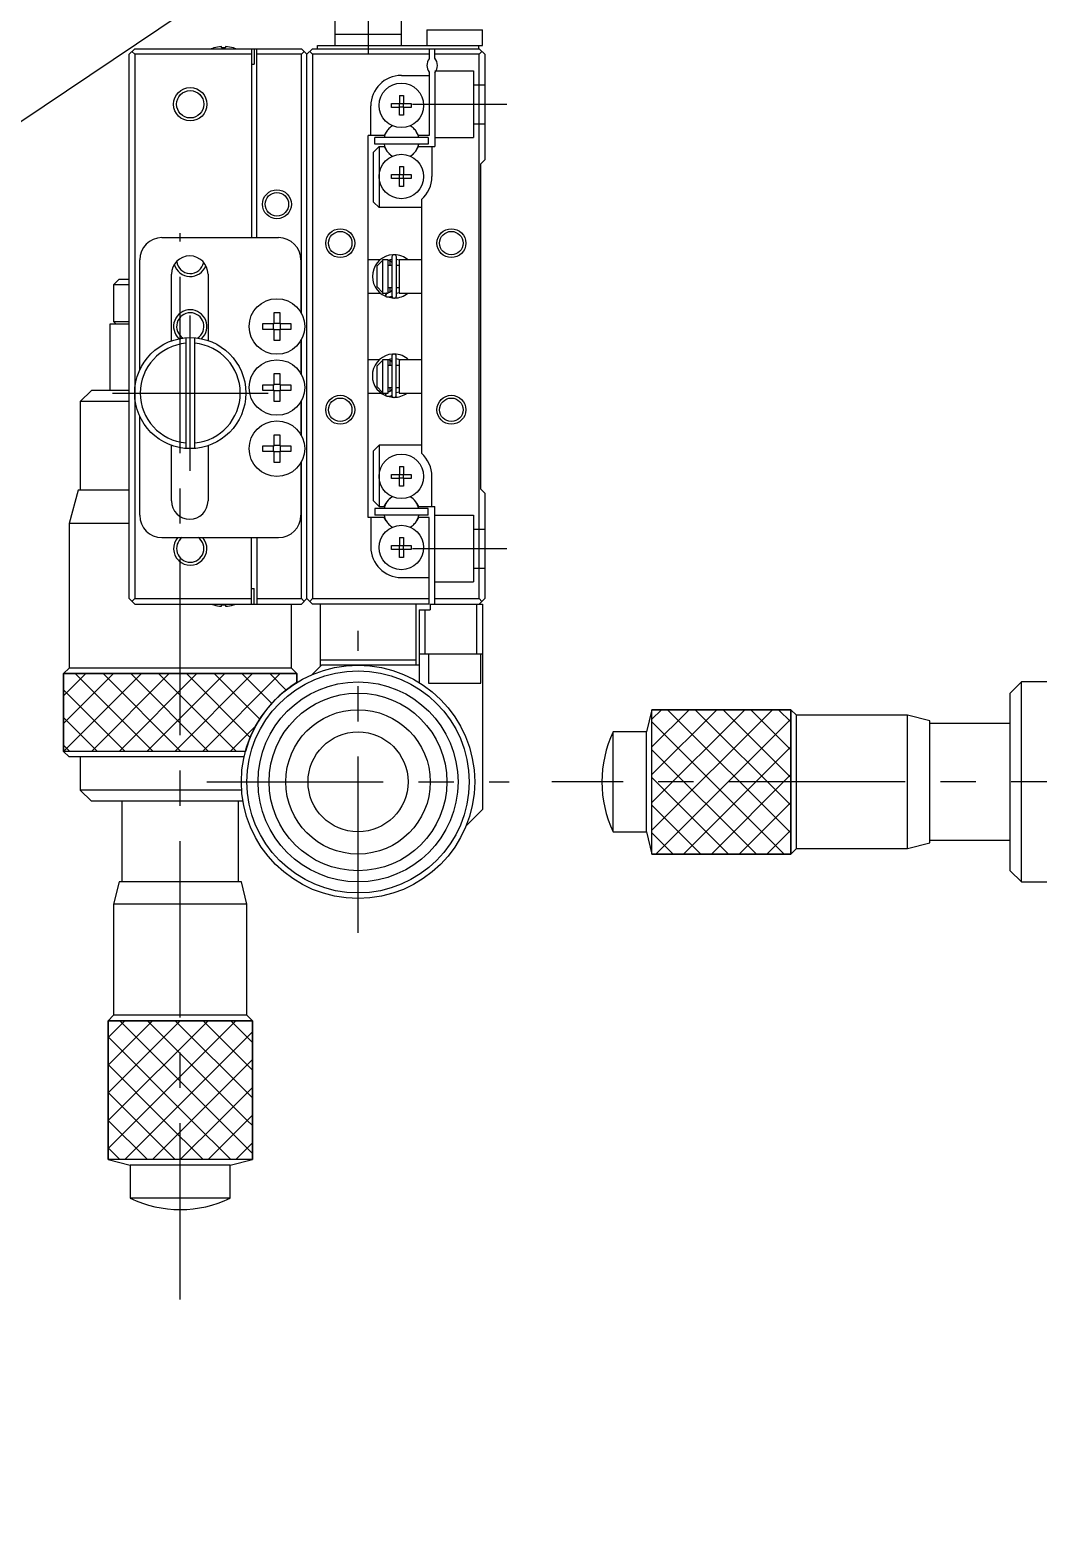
# Model space of a CAD drawing. Extents: x -2 to 369, y -8 to 250.
# Drawn here: x 186.8 to 277.5, y 42.3 to 177.2 of the extents above; entities that cross this region are included whole.
import ezdxf

# ---------------------------------------------------------------- set-up
doc = ezdxf.new("R2010")
doc.units = 0
doc.header["$LTSCALE"] = 0.5
doc.linetypes.add('CENTER', pattern=[50.8, 31.75, -6.35, 6.35, -6.35])
doc.linetypes.add('DASHED', pattern=[19.05, 12.7, -6.35])
for name, color, linetype in [('MSM_CENTER', 1, 'CENTER'), ('MSM_CONTINUOUS', 7, 'CONTINUOUS'), ('MSM_DASHED', 4, 'DASHED'), ('MSM_NARROW', 5, 'CONTINUOUS')]:
    doc.layers.add(name, color=color, linetype=linetype)

msp = doc.modelspace()

# ---------------------------------------------------------------- linework, layer by layer
at = {"layer": 'MSM_CENTER'}
for p, q in [((217.2, 190.95), (217.2, 172.95)), ((221.2, 170.55), (229.7, 170.55)), ((200.3, 62.95), (200.3, 158.95)), ((201.2, 137.55), (201.2, 151.55)), ((194.2, 144.55), (208.2, 144.55)), ((221.2, 130.55), (229.7, 130.55)), ((216.3, 95.95), (216.3, 123.15)), ((202.7, 109.55), (229.9, 109.55)), ((341.75, 109.55), (233.75, 109.55))]:
    msp.add_line(p, q, dxfattribs=at)
at = {"layer": 'MSM_CONTINUOUS'}
for p, q in [((-2.31885, 42.287121), (306.22899, 249.957734)), ((214.2, 180.85), (214.2, 175.85)), ((220.2, 175.85), (220.2, 180.85)), ((214.2, 176.85), (220.2, 176.85)), ((222.5, 177.241657), (227.5, 177.241657)), ((222.5, 177.241657), (222.5, 175.85)), ((227.5, 175.85), (227.5, 177.241657)), ((195.7, 175.05), (196.2, 175.55)), ((196.2, 175.55), (211.2, 175.55)), ((203.313639, 175.619522), (203.311384, 175.624144)), ((204.02, 175.619522), (204.02, 175.739859)), ((204.38, 175.619522), (204.02, 175.619522)), ((204.38, 175.739859), (204.38, 175.619522)), ((205.088616, 175.624144), (205.086361, 175.619522)), ((206.7, 175.55), (206.7, 158.55)), ((206.95, 175.55), (206.95, 174.15)), ((207.2, 158.55), (207.2, 175.55)), ((211.2, 175.55), (211.7, 175.05)), ((211.7, 175.05), (212.2, 175.55)), ((212.2, 175.55), (227.2, 175.55)), ((212.65, 175.55), (212.65, 175.85)), ((212.65, 175.85), (227.5, 175.85)), ((222.7, 175.55), (222.7, 174.65)), ((223.2, 174.711438), (223.2, 175.55)), ((227.15, 175.85), (227.15, 175.55)), ((227.7, 175.05), (227.2, 175.55)), ((195.7, 126.05), (195.7, 175.05)), ((196.2, 175.05), (195.95, 175.3)), ((206.7, 175.05), (196.2, 175.05)), ((196.2, 175.05), (196.2, 126.05)), ((206.7, 174.15), (206.95, 174.15)), ((211.2, 175.05), (207.2, 175.05)), ((211.45, 175.3), (211.2, 175.05)), ((211.2, 151.737434), (211.2, 175.05)), ((211.7, 126.05), (211.7, 175.05)), ((212.2, 175.05), (211.95, 175.3)), ((222.7, 175.05), (212.2, 175.05)), ((212.2, 175.05), (212.2, 126.05)), ((227.2, 175.05), (223.2, 175.05)), ((227.45, 175.3), (227.2, 175.05)), ((227.2, 126.05), (227.2, 175.05)), ((227.7, 175.05), (227.7, 165.55)), ((220.2, 173.15), (222.7, 173.15)), ((222.7, 173.45), (222.7, 167.75)), ((223.2, 173.388562), (223.2, 166.75)), ((217.45, 167.75), (217.45, 170.4)), ((219.313639, 170.27), (219.313639, 170.63)), ((219.313639, 170.63), (220.02, 170.63)), ((220.02, 170.27), (219.313639, 170.27)), ((220.02, 171.336361), (220.38, 171.336361)), ((220.02, 171.336361), (220.02, 170.63)), ((220.030372, 170.619628), (220.02, 170.63)), ((220.030372, 170.280372), (220.02, 170.27)), ((220.02, 169.563639), (220.02, 170.27)), ((220.030372, 170.619628), (220.369628, 170.619628)), ((220.030372, 170.280372), (220.030372, 170.619628)), ((220.369628, 170.280372), (220.030372, 170.280372)), ((220.369628, 170.619628), (220.38, 170.63)), ((220.369628, 170.619628), (220.369628, 170.280372)), ((220.369628, 170.280372), (220.38, 170.27)), ((220.38, 171.336361), (220.38, 170.63)), ((220.38, 170.63), (221.086361, 170.63)), ((220.38, 170.27), (220.38, 169.563639)), ((221.086361, 170.27), (220.38, 170.27)), ((221.086361, 170.63), (221.086361, 170.27)), ((220.38, 169.563639), (220.02, 169.563639)), ((218.655588, 167.75), (217.2, 167.75)), ((217.2, 133.35), (217.2, 167.75)), ((222.6, 167.55), (217.8, 167.55)), ((217.8, 166.95), (217.8, 167.55)), ((218.825185, 168.04375), (218.655588, 167.75)), ((221.744412, 167.75), (221.574815, 168.04375)), ((222.7, 167.75), (221.744412, 167.75)), ((222.6, 167.55), (222.6, 166.95)), ((217.7, 166.25), (218.2, 166.75)), ((217.7, 161.75), (217.7, 166.25)), ((222.6, 166.95), (217.8, 166.95)), ((218.2, 166.75), (218.655588, 166.75)), ((218.2, 166.75), (218.2, 161.25)), ((218.655588, 166.75), (218.825185, 166.45625)), ((221.574815, 166.45625), (221.744412, 166.75)), ((221.744412, 166.75), (223.2, 166.75)), ((222.95, 166.75), (222.95, 164.05)), ((220.02, 164.936361), (220.38, 164.936361)), ((220.02, 164.936361), (220.02, 164.23)), ((220.38, 164.936361), (220.38, 164.23)), ((227.35, 165.2), (227.7, 165.55)), ((227.35, 135.9), (227.35, 165.2)), ((219.313639, 163.87), (219.313639, 164.23)), ((219.313639, 164.23), (220.02, 164.23)), ((220.02, 163.87), (219.313639, 163.87)), ((220.030372, 164.219628), (220.02, 164.23)), ((220.030372, 163.880372), (220.02, 163.87)), ((220.02, 163.163639), (220.02, 163.87)), ((220.030372, 164.219628), (220.369628, 164.219628)), ((220.030372, 163.880372), (220.030372, 164.219628)), ((220.369628, 163.880372), (220.030372, 163.880372)), ((220.369628, 164.219628), (220.38, 164.23)), ((220.369628, 164.219628), (220.369628, 163.880372)), ((220.369628, 163.880372), (220.38, 163.87)), ((220.38, 164.23), (221.086361, 164.23)), ((220.38, 163.87), (220.38, 163.163639)), ((221.086361, 163.87), (220.38, 163.87)), ((221.086361, 164.23), (221.086361, 163.87)), ((220.38, 163.163639), (220.02, 163.163639)), ((222, 161.970938), (222, 139.129062)), ((218.2, 161.25), (217.7, 161.75)), ((222, 161.25), (218.2, 161.25)), ((198.65, 158.55), (209.15, 158.55)), ((196.65, 146.623041), (196.65, 156.55)), ((211.15, 156.55), (211.15, 151.825735)), ((218.295061, 156.55), (217.2, 156.55)), ((219, 156.55), (218.5, 156.55)), ((218.5, 156.55), (218.5, 153.55)), ((218.781276, 156.850011), (218.771022, 156.845589)), ((218.833503, 156.870889), (218.780836, 156.850863)), ((218.99982, 156.5086), (219.347848, 156.596046)), ((219, 153.55), (219, 156.55)), ((219.34785, 156.808046), (219.34785, 153.308046)), ((219.52591, 157.00682), (219.425286, 157.003193)), ((219.74785, 153.308046), (219.74785, 156.808046)), ((219.747852, 156.595727), (220.000113, 156.541421)), ((222, 156.55), (220, 156.55)), ((220, 156.55), (220, 153.55)), ((199.5, 149.252127), (199.5, 155.25)), ((202.8, 155.25), (202.8, 149.287088)), ((218, 155.966515), (218.5, 156.495683)), ((218, 155.966515), (218, 154.133485)), ((218.999986, 156.501748), (219.009771, 156.503375)), ((219.34785, 156.05), (219, 156.05)), ((219.009771, 156.503375), (219.024492, 156.505181)), ((219.024492, 156.505181), (219.03929, 156.506234)), ((219.03929, 156.506234), (219.054125, 156.506529)), ((219.054125, 156.506529), (219.068959, 156.506065)), ((219.068959, 156.506065), (219.083752, 156.504845)), ((219.083752, 156.504845), (219.098464, 156.50287)), ((219.098464, 156.50287), (219.113057, 156.500146)), ((219.113057, 156.500146), (219.127492, 156.496682)), ((219.127492, 156.496682), (219.141731, 156.492488)), ((219.141731, 156.492488), (219.155738, 156.487575)), ((219.155738, 156.487575), (219.169476, 156.481959)), ((219.169476, 156.481959), (219.18291, 156.475654)), ((219.18291, 156.475654), (219.196006, 156.46868)), ((219.196006, 156.46868), (219.208731, 156.461056)), ((219.2, 156.05), (219.2, 156.46675)), ((219.208731, 156.461056), (219.221054, 156.452803)), ((219.221054, 156.452803), (219.232945, 156.443943)), ((219.232945, 156.443943), (219.244375, 156.434502)), ((219.244375, 156.434502), (219.255316, 156.424505)), ((219.255316, 156.424505), (219.265744, 156.413978)), ((219.265744, 156.413978), (219.275634, 156.402949)), ((219.275634, 156.402949), (219.284964, 156.391446)), ((219.284964, 156.391446), (219.293711, 156.3795)), ((219.293711, 156.3795), (219.301858, 156.36714)), ((219.301858, 156.36714), (219.309386, 156.354398)), ((219.309386, 156.354398), (219.316278, 156.341305)), ((219.316278, 156.341305), (219.322521, 156.327893)), ((219.322521, 156.327893), (219.328099, 156.314195)), ((219.328099, 156.314195), (219.333003, 156.300245)), ((219.333003, 156.300245), (219.33722, 156.286075)), ((219.33722, 156.286075), (219.340744, 156.271719)), ((219.340744, 156.271719), (219.343566, 156.257212)), ((219.343566, 156.257212), (219.34568, 156.242588)), ((219.34568, 156.242588), (219.347084, 156.227881)), ((219.347084, 156.227881), (219.347773, 156.213126)), ((219.347773, 156.213126), (219.34785, 156.206435)), ((220, 156.05), (219.74785, 156.05)), ((194.8, 154.8), (194.3, 154.3)), ((195.7, 154.3), (194.3, 154.3)), ((194.3, 154.3), (194.3, 151)), ((194.8, 154.8), (195.7, 154.8)), ((218.5, 153.604317), (218, 154.133485)), ((219, 154.05), (219.34785, 154.05)), ((219.2, 153.649781), (219.2, 154.05)), ((219.342263, 153.851717), (219.339099, 153.837296)), ((219.344725, 153.866275), (219.342263, 153.851717)), ((219.346479, 153.880937), (219.344725, 153.866275)), ((219.347521, 153.895668), (219.346479, 153.880937)), ((219.34785, 153.909658), (219.347521, 153.895668)), ((219.74785, 154.05), (220, 154.05)), ((217.2, 153.55), (218.31334, 153.55)), ((218.5, 153.55), (219, 153.55)), ((218.771964, 153.270038), (218.841641, 153.498326)), ((218.777502, 153.281062), (218.777295, 153.275666)), ((218.777295, 153.275666), (218.777596, 153.27134)), ((218.778215, 153.287496), (218.777502, 153.281062)), ((218.777596, 153.27134), (218.77806, 153.269125)), ((218.77806, 153.269125), (218.780836, 153.26523)), ((218.779429, 153.294927), (218.778215, 153.287496)), ((218.781138, 153.303311), (218.779429, 153.294927)), ((218.780836, 153.26523), (218.811226, 153.253076)), ((218.78333, 153.312594), (218.781138, 153.303311)), ((218.785992, 153.322721), (218.78333, 153.312594)), ((218.789107, 153.333628), (218.785992, 153.322721)), ((218.792658, 153.345247), (218.789107, 153.333628)), ((218.79662, 153.357509), (218.792658, 153.345247)), ((218.800971, 153.370335), (218.79662, 153.357509)), ((218.805683, 153.383648), (218.800971, 153.370335)), ((218.810726, 153.397365), (218.805683, 153.383648)), ((218.816071, 153.411402), (218.810726, 153.397365)), ((218.811226, 153.253076), (218.843887, 153.241823)), ((218.821684, 153.425672), (218.816071, 153.411402)), ((218.82753, 153.440086), (218.821684, 153.425672)), ((218.833573, 153.454556), (218.82753, 153.440086)), ((218.832831, 153.244965), (219.520526, 153.109366)), ((218.839776, 153.468993), (218.833573, 153.454556)), ((218.846101, 153.483306), (218.839776, 153.468993)), ((218.841641, 153.498326), (218.867078, 153.55001)), ((218.843887, 153.241823), (218.87706, 153.232218)), ((218.852508, 153.497409), (218.846101, 153.483306)), ((218.858958, 153.511214), (218.852508, 153.497409)), ((218.865412, 153.524636), (218.858958, 153.511214)), ((218.871828, 153.537591), (218.865412, 153.524636)), ((218.878169, 153.55), (218.871828, 153.537591)), ((218.87706, 153.232218), (218.910661, 153.224284)), ((218.910661, 153.224284), (218.944608, 153.21804)), ((218.944608, 153.21804), (218.978819, 153.213501)), ((218.978819, 153.213501), (219.013209, 153.210677)), ((219.003514, 153.613718), (218.999988, 153.614344)), ((219.018204, 153.61159), (219.003514, 153.613718)), ((219.013209, 153.210677), (219.047695, 153.209576)), ((219.032982, 153.610215), (219.018204, 153.61159)), ((219.047807, 153.609597), (219.032982, 153.610215)), ((219.047695, 153.209576), (219.082191, 153.210199)), ((219.062643, 153.609737), (219.047807, 153.609597)), ((219.077448, 153.610635), (219.062643, 153.609737)), ((219.092184, 153.612287), (219.077448, 153.610635)), ((219.082191, 153.210199), (219.116614, 153.212545)), ((219.106812, 153.614687), (219.092184, 153.612287)), ((219.121294, 153.617828), (219.106812, 153.614687)), ((219.116614, 153.212545), (219.15088, 153.216608)), ((219.135594, 153.621701), (219.121294, 153.617828)), ((219.149673, 153.626292), (219.135594, 153.621701)), ((219.163496, 153.63159), (219.149673, 153.626292)), ((219.15088, 153.216608), (219.184904, 153.222378)), ((219.17703, 153.637577), (219.163496, 153.63159)), ((219.190239, 153.644237), (219.17703, 153.637577)), ((219.184904, 153.222378), (219.218605, 153.229842)), ((219.203093, 153.651551), (219.190239, 153.644237)), ((219.215559, 153.659499), (219.203093, 153.651551)), ((219.227608, 153.668058), (219.215559, 153.659499)), ((219.218605, 153.229842), (219.251899, 153.23898)), ((219.239211, 153.677206), (219.227608, 153.668058)), ((219.250342, 153.686918), (219.239211, 153.677206)), ((219.260974, 153.697169), (219.250342, 153.686918)), ((219.251899, 153.23898), (219.284704, 153.249772)), ((219.271083, 153.707932), (219.260974, 153.697169)), ((219.280647, 153.71918), (219.271083, 153.707932)), ((219.289644, 153.730883), (219.280647, 153.71918)), ((219.284704, 153.249772), (219.316942, 153.262191)), ((219.298053, 153.743014), (219.289644, 153.730883)), ((219.305857, 153.755542), (219.298053, 153.743014)), ((219.313037, 153.768437), (219.305857, 153.755542)), ((219.31958, 153.781667), (219.313037, 153.768437)), ((219.316942, 153.262191), (219.348531, 153.276208)), ((219.325469, 153.7952), (219.31958, 153.781667)), ((219.330693, 153.809005), (219.325469, 153.7952)), ((219.335239, 153.823048), (219.330693, 153.809005)), ((219.339099, 153.837296), (219.335239, 153.823048)), ((219.348531, 153.276208), (219.350289, 153.277044)), ((220.000134, 153.574813), (219.747877, 153.520065)), ((220, 153.55), (222, 153.55)), ((208.74, 151.80859), (209.26, 151.80859)), ((208.74, 150.81), (208.74, 151.80859)), ((209.26, 151.80859), (209.26, 150.81)), ((194, 144.8), (194, 150.8)), ((194, 150.8), (195.7, 150.8)), ((194.3, 151), (195.7, 151)), ((194.3, 151), (194.5, 150.8)), ((207.74141, 150.29), (207.74141, 150.81)), ((207.74141, 150.81), (208.74, 150.81)), ((208.74, 150.29), (207.74141, 150.29)), ((208.698625, 150.29), (208.698625, 150.81)), ((208.74, 150.851375), (209.26, 150.851375)), ((208.74, 149.29141), (208.74, 150.29)), ((209.26, 150.248625), (208.74, 150.248625)), ((209.26, 150.81), (210.25859, 150.81)), ((209.26, 150.29), (209.26, 149.29141)), ((210.25859, 150.29), (209.26, 150.29)), ((209.301375, 150.81), (209.301375, 150.29)), ((210.25859, 150.81), (210.25859, 150.29)), ((200.8, 149.533974), (200.8, 139.566026)), ((201.6, 139.566026), (201.6, 149.533974)), ((209.26, 149.29141), (208.74, 149.29141)), ((211.15, 149.274265), (211.15, 146.325735)), ((211.2, 146.237434), (211.2, 149.362566)), ((218.217361, 147.55), (217.2, 147.55)), ((218, 146.966515), (218.5, 147.495683)), ((219.132504, 147.55), (218.5, 147.55)), ((218.5, 147.55), (218.5, 144.55)), ((218.770537, 147.908054), (218.717626, 147.884468)), ((218.822763, 147.928932), (218.770097, 147.908905)), ((218.947174, 147.550113), (218.995054, 147.568886)), ((218.951124, 147.550079), (218.999754, 147.561524)), ((218.995054, 147.568886), (219.337109, 147.654088)), ((218.999754, 147.561524), (219.013753, 147.563224)), ((219, 144.55), (219, 147.55)), ((219.013753, 147.563224), (219.028551, 147.564276)), ((219.028551, 147.564276), (219.043386, 147.564572)), ((219.043386, 147.564572), (219.05822, 147.564108)), ((219.05822, 147.564108), (219.073012, 147.562887)), ((219.073012, 147.562887), (219.087725, 147.560912)), ((219.087725, 147.560912), (219.102317, 147.558189)), ((219.102317, 147.558189), (219.116752, 147.554725)), ((219.116752, 147.554725), (219.130992, 147.55053)), ((219.130992, 147.55053), (219.144999, 147.545618)), ((219.144999, 147.545618), (219.158737, 147.540001)), ((219.158737, 147.540001), (219.172171, 147.533697)), ((219.172171, 147.533697), (219.185267, 147.526723)), ((219.185267, 147.526723), (219.197992, 147.519098)), ((219.197992, 147.519098), (219.210315, 147.510845)), ((219.2, 147.05), (219.2, 147.517826)), ((219.210315, 147.510845), (219.222206, 147.501986)), ((219.222206, 147.501986), (219.233635, 147.492545)), ((219.233635, 147.492545), (219.244577, 147.482548)), ((219.244577, 147.482548), (219.255005, 147.472021)), ((219.255005, 147.472021), (219.264895, 147.460992)), ((219.264895, 147.460992), (219.274224, 147.449489)), ((219.274224, 147.449489), (219.282972, 147.437543)), ((219.282972, 147.437543), (219.291119, 147.425183)), ((219.291119, 147.425183), (219.298647, 147.412441)), ((219.298647, 147.412441), (219.305539, 147.399347)), ((219.305539, 147.399347), (219.311781, 147.385936)), ((219.311781, 147.385936), (219.31736, 147.372238)), ((219.31736, 147.372238), (219.322263, 147.358287)), ((219.322263, 147.358287), (219.326481, 147.344117)), ((219.326481, 147.344117), (219.330005, 147.329762)), ((219.330005, 147.329762), (219.332826, 147.315255)), ((219.332826, 147.315255), (219.334941, 147.300631)), ((219.334941, 147.300631), (219.336344, 147.285924)), ((219.336344, 147.285924), (219.337034, 147.271168)), ((219.337034, 147.271168), (219.33711, 147.264478)), ((219.33711, 147.866089), (219.33711, 144.366089)), ((219.515171, 148.064862), (219.414547, 148.061236)), ((219.73711, 144.366089), (219.73711, 147.866089)), ((219.737113, 147.65377), (220.032936, 147.585537)), ((222, 147.55), (220, 147.55)), ((220, 147.55), (220, 144.55)), ((220.032936, 147.585537), (220.127821, 147.550135)), ((208.74, 146.30859), (209.26, 146.30859)), ((208.74, 145.31), (208.74, 146.30859)), ((209.26, 146.30859), (209.26, 145.31)), ((218, 146.966515), (218, 145.133485)), ((219.33711, 147.05), (219, 147.05)), ((220, 147.05), (219.73711, 147.05)), ((192.3, 144.8), (191.3, 143.8)), ((195.7, 144.8), (192.3, 144.8)), ((207.74141, 144.79), (207.74141, 145.31)), ((207.74141, 145.31), (208.74, 145.31)), ((208.74, 144.79), (207.74141, 144.79)), ((208.698625, 144.79), (208.698625, 145.31)), ((208.74, 145.351375), (209.26, 145.351375)), ((208.74, 143.79141), (208.74, 144.79)), ((209.26, 144.748625), (208.74, 144.748625)), ((209.26, 145.31), (210.25859, 145.31)), ((209.26, 144.79), (209.26, 143.79141)), ((210.25859, 144.79), (209.26, 144.79)), ((209.301375, 145.31), (209.301375, 144.79)), ((210.25859, 145.31), (210.25859, 144.79)), ((217.2, 144.55), (218.378582, 144.55)), ((218.5, 144.604317), (218, 145.133485)), ((218.5, 144.55), (219, 144.55)), ((218.761226, 144.328083), (218.828009, 144.550003)), ((218.785015, 144.412923), (218.781202, 144.401001)), ((218.789206, 144.425405), (218.785015, 144.412923)), ((218.793752, 144.438375), (218.789206, 144.425405)), ((218.798626, 144.451754), (218.793752, 144.438375)), ((218.803798, 144.465463), (218.798626, 144.451754)), ((218.809237, 144.479421), (218.803798, 144.465463)), ((218.814912, 144.493543), (218.809237, 144.479421)), ((218.820788, 144.507747), (218.814912, 144.493543)), ((218.826831, 144.521947), (218.820788, 144.507747)), ((218.833004, 144.53606), (218.826831, 144.521947)), ((218.839271, 144.55), (218.833004, 144.53606)), ((219.007465, 144.669633), (218.999987, 144.67062)), ((219, 145.05), (219.33711, 145.05)), ((219.022242, 144.668258), (219.007465, 144.669633)), ((219.037068, 144.66764), (219.022242, 144.668258)), ((219.051903, 144.66778), (219.037068, 144.66764)), ((219.066709, 144.668678), (219.051903, 144.66778)), ((219.081445, 144.670329), (219.066709, 144.668678)), ((219.096073, 144.67273), (219.081445, 144.670329)), ((219.110555, 144.675871), (219.096073, 144.67273)), ((219.124854, 144.679743), (219.110555, 144.675871)), ((219.138934, 144.684335), (219.124854, 144.679743)), ((219.152757, 144.689632), (219.138934, 144.684335)), ((219.166291, 144.69562), (219.152757, 144.689632)), ((219.1795, 144.70228), (219.166291, 144.69562)), ((219.192354, 144.709594), (219.1795, 144.70228)), ((219.20482, 144.717542), (219.192354, 144.709594)), ((219.2, 144.714423), (219.2, 145.05)), ((219.216869, 144.726101), (219.20482, 144.717542)), ((219.228472, 144.735249), (219.216869, 144.726101)), ((219.239603, 144.744961), (219.228472, 144.735249)), ((219.250235, 144.755212), (219.239603, 144.744961)), ((219.260344, 144.765975), (219.250235, 144.755212)), ((219.269908, 144.777222), (219.260344, 144.765975)), ((219.278904, 144.788926), (219.269908, 144.777222)), ((219.287314, 144.801057), (219.278904, 144.788926)), ((219.295117, 144.813585), (219.287314, 144.801057)), ((219.302298, 144.82648), (219.295117, 144.813585)), ((219.30884, 144.839709), (219.302298, 144.82648)), ((219.31473, 144.853243), (219.30884, 144.839709)), ((219.319954, 144.867048), (219.31473, 144.853243)), ((219.3245, 144.881091), (219.319954, 144.867048)), ((219.32836, 144.895339), (219.3245, 144.881091)), ((219.331524, 144.909759), (219.32836, 144.895339)), ((219.333986, 144.924317), (219.331524, 144.909759)), ((219.33574, 144.93898), (219.333986, 144.924317)), ((219.336782, 144.953711), (219.33574, 144.93898)), ((219.33711, 144.9677), (219.336782, 144.953711)), ((219.73711, 145.05), (220, 145.05)), ((220.000152, 144.636187), (219.737138, 144.578108)), ((220, 144.55), (222, 144.55)), ((195.7, 143.8), (191.3, 143.8)), ((191.3, 143.8), (191.3, 135.8)), ((209.26, 143.79141), (208.74, 143.79141)), ((211.15, 143.774265), (211.15, 140.825735)), ((211.2, 140.737434), (211.2, 143.862566)), ((218.766733, 144.338707), (218.766559, 144.333468)), ((218.766559, 144.333468), (218.766875, 144.329263)), ((218.767395, 144.344949), (218.766733, 144.338707)), ((218.766875, 144.329263), (218.767321, 144.327167)), ((218.767321, 144.327167), (218.770097, 144.323273)), ((218.768542, 144.352158), (218.767395, 144.344949)), ((218.770166, 144.360289), (218.768542, 144.352158)), ((218.770097, 144.323273), (218.800487, 144.311119)), ((218.772257, 144.369295), (218.770166, 144.360289)), ((218.774805, 144.379123), (218.772257, 144.369295)), ((218.777792, 144.389712), (218.774805, 144.379123)), ((218.781202, 144.401001), (218.777792, 144.389712)), ((218.800487, 144.311119), (218.833148, 144.299866)), ((218.822092, 144.303008), (219.509787, 144.167408)), ((218.833148, 144.299866), (218.86632, 144.29026)), ((218.86632, 144.29026), (218.899922, 144.282326)), ((218.899922, 144.282326), (218.933869, 144.276082)), ((218.933869, 144.276082), (218.96808, 144.271543)), ((218.96808, 144.271543), (219.00247, 144.26872)), ((219.00247, 144.26872), (219.036955, 144.267619)), ((219.036955, 144.267619), (219.071452, 144.268242)), ((219.071452, 144.268242), (219.105875, 144.270588)), ((219.105875, 144.270588), (219.140141, 144.274651)), ((219.140141, 144.274651), (219.174165, 144.280421)), ((219.174165, 144.280421), (219.207866, 144.287884)), ((219.207866, 144.287884), (219.24116, 144.297023)), ((219.24116, 144.297023), (219.273965, 144.307815)), ((219.273965, 144.307815), (219.306203, 144.320234)), ((219.306203, 144.320234), (219.337792, 144.334251)), ((219.337792, 144.334251), (219.33955, 144.335087)), ((196.65, 133.55), (196.65, 142.476959)), ((208.74, 140.80859), (209.26, 140.80859)), ((208.74, 139.81), (208.74, 140.80859)), ((209.26, 140.80859), (209.26, 139.81)), ((199.5, 134.85), (199.5, 139.847873)), ((202.8, 139.812912), (202.8, 134.85)), ((207.74141, 139.29), (207.74141, 139.81)), ((207.74141, 139.81), (208.74, 139.81)), ((208.74, 139.29), (207.74141, 139.29)), ((208.698625, 139.29), (208.698625, 139.81)), ((208.74, 139.851375), (209.26, 139.851375)), ((208.74, 138.29141), (208.74, 139.29)), ((209.26, 139.248625), (208.74, 139.248625)), ((209.26, 139.81), (210.25859, 139.81)), ((209.26, 139.29), (209.26, 138.29141)), ((210.25859, 139.29), (209.26, 139.29)), ((209.301375, 139.81), (209.301375, 139.29)), ((210.25859, 139.81), (210.25859, 139.29)), ((217.7, 139.35), (218.2, 139.85)), ((217.7, 134.85), (217.7, 139.35)), ((222, 139.85), (218.2, 139.85)), ((218.2, 139.85), (218.2, 134.35)), ((209.26, 138.29141), (208.74, 138.29141)), ((211.15, 138.274265), (211.15, 133.55)), ((211.2, 126.05), (211.2, 138.362566)), ((220.02, 137.936361), (220.38, 137.936361)), ((220.02, 137.936361), (220.02, 137.23)), ((220.38, 137.936361), (220.38, 137.23)), ((219.313639, 136.87), (219.313639, 137.23)), ((219.313639, 137.23), (220.02, 137.23)), ((220.02, 136.87), (219.313639, 136.87)), ((220.030372, 137.219628), (220.02, 137.23)), ((220.030372, 136.880372), (220.02, 136.87)), ((220.02, 136.163639), (220.02, 136.87)), ((220.030372, 137.219628), (220.369628, 137.219628)), ((220.030372, 136.880372), (220.030372, 137.219628)), ((220.369628, 136.880372), (220.030372, 136.880372)), ((220.369628, 137.219628), (220.38, 137.23)), ((220.369628, 137.219628), (220.369628, 136.880372)), ((220.369628, 136.880372), (220.38, 136.87)), ((220.38, 137.23), (221.086361, 137.23)), ((220.38, 136.87), (220.38, 136.163639)), ((221.086361, 136.87), (220.38, 136.87)), ((221.086361, 137.23), (221.086361, 136.87)), ((222.95, 134.35), (222.95, 137.05)), ((191.1, 135.8), (190.3, 132.8)), ((195.7, 135.8), (191.1, 135.8)), ((220.38, 136.163639), (220.02, 136.163639)), ((227.7, 135.55), (227.35, 135.9)), ((227.7, 135.55), (227.7, 126.05)), ((218.2, 134.35), (217.7, 134.85)), ((222.6, 134.15), (217.8, 134.15)), ((217.8, 134.15), (217.8, 133.55)), ((218.2, 134.35), (218.655588, 134.35)), ((218.655588, 134.35), (218.825185, 134.64375)), ((221.574815, 134.64375), (221.744412, 134.35)), ((221.744412, 134.35), (223.2, 134.35)), ((222.6, 133.55), (222.6, 134.15)), ((223.2, 125.55), (223.2, 134.35)), ((195.7, 132.8), (190.3, 132.8)), ((190.3, 132.8), (190.3, 119.8)), ((218.655588, 133.35), (217.2, 133.35)), ((217.45, 133.35), (217.45, 130.7)), ((222.6, 133.55), (217.8, 133.55)), ((218.825185, 133.05625), (218.655588, 133.35)), ((221.744412, 133.35), (221.574815, 133.05625)), ((222.7, 133.35), (221.744412, 133.35)), ((222.7, 125.55), (222.7, 133.35)), ((198.65, 131.55), (209.15, 131.55)), ((206.7, 125.55), (206.7, 131.55)), ((207.2, 131.55), (207.2, 125.55)), ((220.02, 131.536361), (220.38, 131.536361)), ((220.02, 131.536361), (220.02, 130.83)), ((220.38, 131.536361), (220.38, 130.83)), ((219.313639, 130.47), (219.313639, 130.83)), ((219.313639, 130.83), (220.02, 130.83)), ((220.02, 130.47), (219.313639, 130.47)), ((220.030372, 130.819628), (220.02, 130.83)), ((220.030372, 130.480372), (220.02, 130.47)), ((220.02, 129.763639), (220.02, 130.47)), ((220.38, 129.763639), (220.02, 129.763639)), ((220.030372, 130.819628), (220.369628, 130.819628)), ((220.030372, 130.480372), (220.030372, 130.819628)), ((220.369628, 130.480372), (220.030372, 130.480372)), ((220.369628, 130.819628), (220.38, 130.83)), ((220.369628, 130.819628), (220.369628, 130.480372)), ((220.369628, 130.480372), (220.38, 130.47)), ((220.38, 130.83), (221.086361, 130.83)), ((220.38, 130.47), (220.38, 129.763639)), ((221.086361, 130.47), (220.38, 130.47)), ((221.086361, 130.83), (221.086361, 130.47)), ((206.7, 126.95), (206.95, 126.95)), ((206.95, 125.55), (206.95, 126.95)), ((220.2, 127.95), (222.7, 127.95)), ((196.2, 125.55), (195.7, 126.05)), ((195.95, 125.8), (196.2, 126.05)), ((196.2, 126.05), (206.7, 126.05)), ((196.2, 125.55), (211.2, 125.55)), ((207.2, 126.05), (211.2, 126.05)), ((210.3, 119.8), (210.3, 125.55)), ((211.2, 126.05), (211.45, 125.8)), ((211.2, 125.55), (211.7, 126.05)), ((212.2, 125.55), (211.7, 126.05)), ((211.95, 125.8), (212.2, 126.05)), ((212.2, 126.05), (222.7, 126.05)), ((222.7, 125.55), (212.2, 125.55)), ((212.9, 125.55), (212.9, 119.95)), ((221.5, 125.55), (221.5, 120.05)), ((222.8, 125.55), (222.8, 125.05)), ((222.8, 125.55), (227.5, 125.55)), ((223.2, 126.05), (227.2, 126.05)), ((227, 121.05), (227, 125.55)), ((227.2, 126.05), (227.45, 125.8)), ((227.2, 125.55), (227.7, 126.05)), ((227.5, 125.55), (227.5, 107.05)), ((203.311384, 125.475856), (203.313639, 125.480478)), ((204.02, 125.480478), (204.38, 125.480478)), ((204.02, 125.360141), (204.02, 125.480478)), ((204.38, 125.480478), (204.38, 125.360141)), ((205.086361, 125.480478), (205.088616, 125.475856)), ((221.8, 125.05), (221.8, 118.494272)), ((221.8, 125.05), (222.8, 125.05)), ((222.3, 125.05), (222.3, 121.05)), ((212.9, 120.55), (221.5, 120.55)), ((227.5, 121.05), (221.8, 121.05)), ((222.65, 121.05), (222.65, 118.45)), ((227.35, 118.45), (227.35, 121.05)), ((190.3, 119.8), (189.8, 119.3)), ((210.8, 119.3), (189.8, 119.3)), ((189.8, 119.3), (189.8, 112.3)), ((189.8, 119.3), (210.8, 119.3)), ((189.8, 112.3), (189.8, 119.3)), ((210.3, 119.8), (190.3, 119.8)), ((210.8, 119.3), (210.3, 119.8)), ((210.8, 118.494272), (210.8, 119.3)), ((210.8, 119.3), (210.8, 118.494272)), ((213, 120.05), (212.14135, 119.19135)), ((221.8, 120.05), (213, 120.05)), ((222.65, 118.45), (227.35, 118.45)), ((276, 118.55), (275, 117.55)), ((275, 101.55), (275, 117.55)), ((279, 118.55), (276, 118.55)), ((276, 100.55), (276, 118.55)), ((242.75, 116.05), (242.25, 114.05)), ((255.25, 116.05), (242.75, 116.05)), ((242.75, 103.05), (242.75, 116.05)), ((242.75, 116.05), (255.25, 116.05)), ((242.75, 103.05), (242.75, 116.05)), ((255.75, 115.55), (255.25, 116.05)), ((255.25, 103.05), (255.25, 116.05)), ((255.25, 116.05), (255.25, 103.05)), ((265.75, 115.55), (255.75, 115.55)), ((255.75, 103.55), (255.75, 115.55)), ((267.75, 115.05), (265.75, 115.55)), ((265.75, 103.55), (265.75, 115.55)), ((267.75, 104.05), (267.75, 115.05)), ((275, 114.8), (267.75, 114.8)), ((242.25, 114.05), (239.263167, 114.05)), ((239.263167, 105.05), (239.263167, 114.05)), ((242.25, 105.05), (242.25, 114.05)), ((206.166516, 112.3), (189.8, 112.3)), ((189.8, 112.3), (190.3, 111.8)), ((206.166516, 112.3), (189.8, 112.3)), ((206.043904, 111.8), (190.3, 111.8)), ((191.3, 111.8), (191.3, 108.8)), ((205.82682, 108.8), (191.3, 108.8)), ((191.3, 108.8), (192.3, 107.8)), ((205.94686, 107.8), (192.3, 107.8)), ((195.05, 107.8), (195.05, 100.55)), ((205.55, 100.55), (205.55, 107.8)), ((226.014001, 105.564001), (227.5, 107.05)), ((239.263167, 105.05), (242.25, 105.05)), ((242.25, 105.05), (242.75, 103.05)), ((265.75, 103.55), (267.75, 104.05)), ((267.75, 104.3), (275, 104.3)), ((242.75, 103.05), (255.25, 103.05)), ((255.25, 103.05), (242.75, 103.05)), ((255.25, 103.05), (255.75, 103.55)), ((255.75, 103.55), (265.75, 103.55)), ((275, 101.55), (276, 100.55)), ((194.8, 100.55), (194.3, 98.55)), ((205.8, 100.55), (194.8, 100.55)), ((206.3, 98.55), (205.8, 100.55)), ((276, 100.55), (279, 100.55)), ((206.3, 98.55), (194.3, 98.55)), ((194.3, 98.55), (194.3, 88.55)), ((206.3, 88.55), (206.3, 98.55)), ((194.3, 88.55), (193.8, 88.05)), ((206.8, 88.05), (193.8, 88.05)), ((193.8, 88.05), (193.8, 75.55)), ((193.8, 88.05), (206.8, 88.05)), ((193.8, 75.55), (193.8, 88.05)), ((206.3, 88.55), (194.3, 88.55)), ((206.8, 88.05), (206.3, 88.55)), ((206.8, 75.55), (206.8, 88.05)), ((206.8, 88.05), (206.8, 75.55)), ((206.8, 75.55), (193.8, 75.55)), ((193.8, 75.55), (195.8, 75.05)), ((206.8, 75.55), (193.8, 75.55)), ((204.8, 75.05), (195.8, 75.05)), ((195.8, 75.05), (195.8, 72.063167)), ((204.8, 75.05), (206.8, 75.55)), ((204.8, 72.063167), (204.8, 75.05)), ((204.8, 72.063167), (195.8, 72.063167))]:
    msp.add_line(p, q, dxfattribs=at)
for centre, radius in [((201.2, 170.55), 1.2295), ((220.2, 170.45), 2), ((220.2, 164.05), 2), ((209, 161.55), 1.0565), ((214.7, 158.05), 1.0565), ((224.7, 158.05), 1.0565), ((209, 150.55), 2.5), ((201.2, 144.55), 5), ((209, 145.05), 2.5), ((214.7, 143.05), 1.0565), ((224.7, 143.05), 1.0565), ((209, 139.55), 2.5), ((220.2, 137.05), 2), ((220.2, 130.65), 2), ((216.3, 109.55), 10.5), ((216.3, 109.55), 10), ((216.3, 109.55), 9), ((216.3, 109.55), 8), ((216.3, 109.55), 6.5), ((216.3, 109.55), 4.5)]:
    msp.add_circle(centre, radius, dxfattribs=at)
for centre, radius, start, end in [((204.2, 172.55), 3.2, 106.122533, 110.364151), ((204.2, 172.55), 3.194933, 93.229709, 106.106712), ((204.2, 172.55), 3.194933, 73.893288, 86.770291), ((204.2, 172.55), 3.2, 69.635865, 73.877467), ((223.5, 174.05), 1, 143.130102, 216.869898), ((222.45, 174.05), 1, 318.590378, 41.409622), ((220.2, 170.4), 2.75, 90, 180), ((220.2, 167.249999), 1.5875, 150, 169.10691), ((220.2, 167.25), 1.5875, 135, 150), ((220.315, 167.13519), 1.75, 121.886504, 135.004406), ((220.2, 167.249999), 1.5875, 120.433182, 134.999974), ((220.2, 167.249999), 1.5875, 45.000026, 59.566818), ((220.085, 167.13519), 1.75, 44.995594, 58.113496), ((220.2, 167.25), 1.5875, 30, 45), ((220.2, 167.249999), 1.5875, 10.89309, 30), ((220.2, 167.249999), 1.5875, 190.893016, 239.566737), ((220.315, 167.36481), 1.75, 224.995594, 238.113496), ((220.2, 167.249999), 1.5875, 300.433263, 349.106984), ((220.085, 167.36481), 1.75, 301.886504, 315.004406), ((220.2, 164.05), 2.75, 310.885193, 0), ((198.65, 156.55), 2, 90, 180), ((209.15, 156.55), 2, 0, 90), ((201.15, 155.25), 1.65, 0, 180), ((219.548318, 155.057945), 1.949135, 93.61900351, 246.81936875), ((219.54785, 156.808046), 0.2, 0, 180), ((219.548087, 155.059561), 1.947318, 49.957352, 89.186904), ((201.2, 156.55), 1.2295, 186.4571312, 349.13767247), ((219.54785, 153.308046), 0.2, 180, 0), ((219.54593, 155.063429), 1.954341, 270.753242, 309.236663), ((201.2, 150.55), 1.2295, 302.003161, 237.996839), ((201.2, 144.55), 4.5, 95.099689, 264.900311), ((201.2, 144.55), 4.5, 275.099689, 84.900311), ((219.537579, 146.115988), 1.949135, 93.61900351, 246.81936875), ((219.53711, 147.866089), 0.2, 0, 180), ((219.537271, 146.117114), 1.947808, 47.380449, 89.184842), ((219.534819, 146.123406), 1.95628, 270.763408, 306.440289), ((219.53711, 144.366089), 0.2, 180, 0), ((220.2, 137.05), 2.75, 0, 49.114807), ((220.2, 133.850001), 1.5875, 120.433263, 169.106984), ((220.315, 133.73519), 1.75, 121.886504, 135.004406), ((220.2, 133.850001), 1.5875, 10.893016, 59.566737), ((220.085, 133.73519), 1.75, 44.995594, 58.113496), ((201.15, 134.85), 1.65, 180, 0), ((198.65, 133.55), 2, 180, 270), ((209.15, 133.55), 2, 270, 0), ((220.2, 133.850001), 1.5875, 190.89309, 210), ((220.2, 133.85), 1.5875, 210, 225), ((220.315, 133.96481), 1.75, 224.995594, 238.113496), ((220.2, 133.850001), 1.5875, 225.000026, 239.566818), ((220.2, 133.850001), 1.5875, 300.433182, 314.999974), ((220.085, 133.96481), 1.75, 301.886504, 315.004406), ((220.2, 133.85), 1.5875, 315, 330), ((220.2, 133.850001), 1.5875, 329.999969, 349.10691), ((201.2, 130.55), 1.2295, 125.57656856, 54.42343144), ((220.2, 130.7), 2.75, 180, 270), ((204.2, 128.55), 3.2, 249.635857, 253.877467), ((204.2, 128.55), 3.2, 286.122533, 290.364135), ((204.2, 128.55), 3.194933, 253.893288, 266.770291), ((204.2, 128.55), 3.194933, 273.229709, 286.106712), ((248.75, 109.55), 10.5, 154.623066, 205.376934), ((200.3, 81.55), 10.5, 244.623066, 295.376934)]:
    msp.add_arc(centre, radius, start, end, dxfattribs=at)
at = {"layer": 'MSM_DASHED'}
for p, q in [((223.2, 173.55), (226.7, 173.55)), ((226.7, 173.55), (226.7, 167.55)), ((226.7, 172.3), (227.7, 172.3)), ((226.7, 168.8), (227.7, 168.8)), ((223.2, 167.55), (226.7, 167.55)), ((223.2, 133.55), (226.7, 133.55)), ((226.7, 133.55), (226.7, 127.55)), ((226.7, 132.3), (227.7, 132.3)), ((226.7, 128.8), (227.7, 128.8)), ((223.2, 127.55), (226.7, 127.55))]:
    msp.add_line(p, q, dxfattribs=at)
at = {"layer": 'MSM_NARROW'}
for p, q in [((189.8, 117.3), (191.8, 119.3)), ((189.8, 114.8), (194.3, 119.3)), ((189.8, 112.3), (196.8, 119.3)), ((190.85, 119.3), (197.85, 112.3)), ((192.3, 112.3), (199.3, 119.3)), ((193.35, 119.3), (200.35, 112.3)), ((194.8, 112.3), (201.8, 119.3)), ((195.85, 119.3), (202.85, 112.3)), ((197.3, 112.3), (204.3, 119.3)), ((198.35, 119.3), (205.35, 112.3)), ((199.8, 112.3), (206.8, 119.3)), ((200.85, 119.3), (206.594275, 113.555725)), ((202.3, 112.3), (209.3, 119.3)), ((203.35, 119.3), (207.449934, 115.200066)), ((205.85, 119.3), (208.533696, 116.616304)), ((208.35, 119.3), (209.830258, 117.819742)), ((189.8, 117.85), (195.35, 112.3)), ((189.8, 115.35), (192.85, 112.3)), ((242.75, 115.2), (243.6, 116.05)), ((242.75, 112.7), (246.1, 116.05)), ((242.75, 110.2), (248.6, 116.05)), ((242.75, 107.7), (251.1, 116.05)), ((242.75, 105.2), (253.6, 116.05)), ((242.75, 114.95), (254.65, 103.05)), ((243.1, 103.05), (255.25, 115.2)), ((244.15, 116.05), (255.25, 104.95)), ((246.65, 116.05), (255.25, 107.45)), ((249.15, 116.05), (255.25, 109.95)), ((251.65, 116.05), (255.25, 112.45)), ((254.15, 116.05), (255.25, 114.95)), ((204.8, 112.3), (207.087152, 114.587152)), ((189.8, 112.85), (190.35, 112.3)), ((242.75, 112.45), (252.15, 103.05)), ((245.6, 103.05), (255.25, 112.7)), ((242.75, 109.95), (249.65, 103.05)), ((248.1, 103.05), (255.25, 110.2)), ((242.75, 107.45), (247.15, 103.05)), ((250.6, 103.05), (255.25, 107.7)), ((242.75, 104.95), (244.65, 103.05)), ((253.1, 103.05), (255.25, 105.2)), ((193.8, 86.55), (195.3, 88.05)), ((193.8, 84.05), (197.8, 88.05)), ((193.8, 81.55), (200.3, 88.05)), ((193.825, 79.075), (202.8, 88.05)), ((194.85, 88.05), (203.825, 79.075)), ((196.325, 79.075), (205.3, 88.05)), ((197.35, 88.05), (206.325, 79.075)), ((199.85, 88.05), (206.8, 81.1)), ((202.35, 88.05), (206.8, 83.6)), ((204.85, 88.05), (206.8, 86.1)), ((193.8, 86.6), (201.325, 79.075)), ((198.825, 79.075), (206.8, 87.05)), ((193.8, 84.1), (198.825, 79.075)), ((201.325, 79.075), (206.8, 84.55)), ((193.8, 81.6), (196.325, 79.075)), ((203.825, 79.075), (206.8, 82.05)), ((193.8, 79.1), (193.825, 79.075)), ((193.8, 79.05), (193.825, 79.075)), ((193.8, 76.55), (196.325, 79.075)), ((193.825, 79.075), (197.35, 75.55)), ((195.3, 75.55), (198.825, 79.075)), ((196.325, 79.075), (199.85, 75.55)), ((197.8, 75.55), (201.325, 79.075)), ((198.825, 79.075), (202.35, 75.55)), ((200.3, 75.55), (203.825, 79.075)), ((201.325, 79.075), (204.85, 75.55)), ((202.8, 75.55), (206.325, 79.075)), ((203.825, 79.075), (206.8, 76.1)), ((206.325, 79.075), (206.8, 79.55)), ((206.325, 79.075), (206.8, 78.6)), ((205.3, 75.55), (206.8, 77.05)), ((193.8, 76.6), (194.85, 75.55))]:
    msp.add_line(p, q, dxfattribs=at)
for centre, radius in [((201.2, 170.55), 1.5), ((209, 161.55), 1.3), ((214.7, 158.05), 1.3), ((224.7, 158.05), 1.3), ((214.7, 143.05), 1.3), ((224.7, 143.05), 1.3)]:
    msp.add_circle(centre, radius, dxfattribs=at)
for centre, radius, start, end in [((201.2, 156.55), 1.5, 196.01275067, 339.58205301), ((201.2, 150.55), 1.5, 312.59881289, 227.40118711), ((201.2, 130.55), 1.5, 138.1896851, 41.8103149), ((216.30001, 109.549993), 10.500011, 121.58816058, 164.81686287)]:
    msp.add_arc(centre, radius, start, end, dxfattribs=at)

doc.saveas('drawing.dxf')
